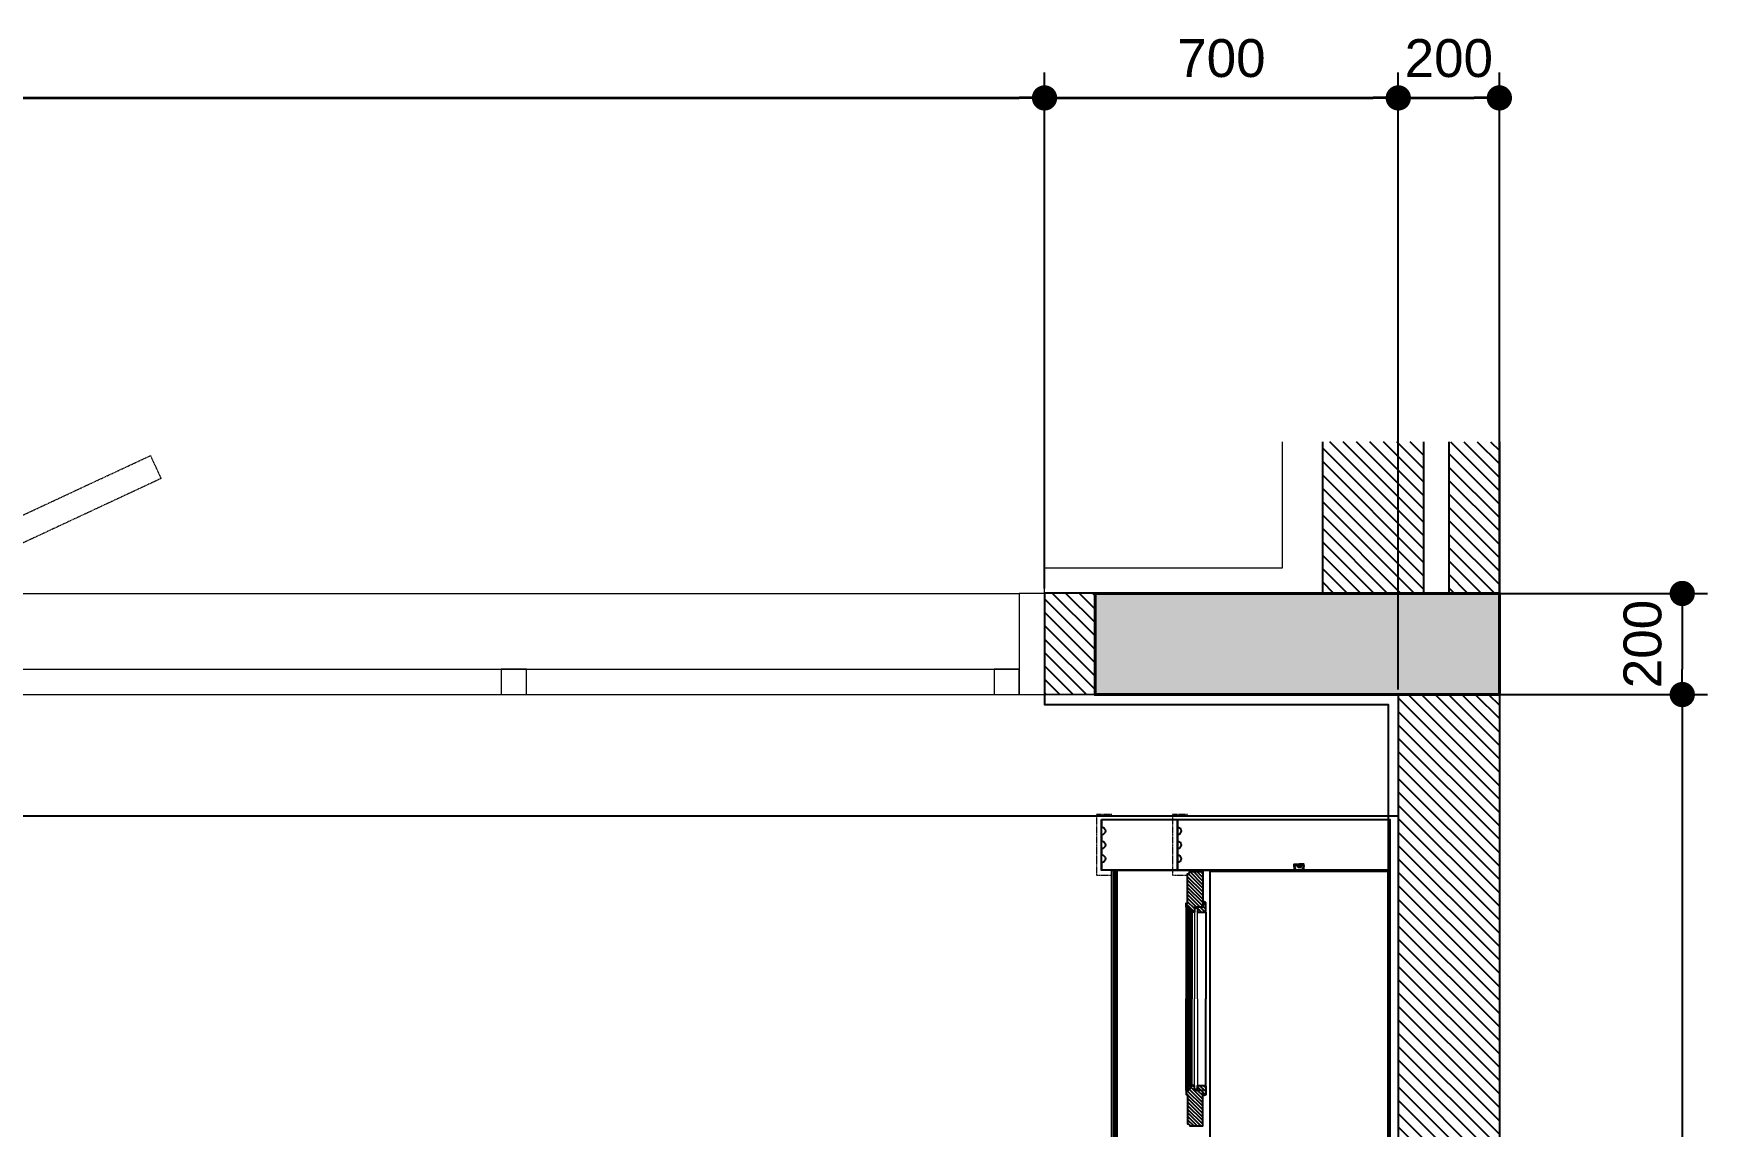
# Model space of a CAD drawing. Header units: inches. Extents: x 274057 to 444617, y 485849 to 635630.
# Drawn here: x 366053 to 369366, y 536335 to 538497 of the extents above; entities that cross this region are included whole.
import ezdxf

# ---------------------------------------------------------------- set-up
doc = ezdxf.new("R2010")
doc.units = ezdxf.units.IN
doc.header["$MEASUREMENT"] = 0
for name, pattern in [('DASHED2', [0.375, 0.25, -0.125]), ('HIDDEN', [0.375, 0.25, -0.125]), ('xref 1st floor_$0$HIDDEN', [0.375, 0.25, -0.125])]:
    doc.linetypes.add(name, pattern=pattern)
for name, color, linetype in [('CQ Grg Gypsum', 41, 'Continuous'), ('CQ Plaster', 1, 'Continuous'), ('CQ Wall plan', 3, 'Continuous'), ('CQ Wood Section', 60, 'Continuous'), ('ID-wall paper', 8, 'Continuous'), ('Layer7', 8, 'Continuous'), ('LIGHT', 4, 'Continuous'), ('WALLS LINE', 5, 'DASHED2'), ('WOOD 02', 32, 'Continuous'), ('Wood SECT', 1, 'Continuous'), ('xref 1st floor$0$CQ Wall hatch_CHB', 8, 'Continuous')]:
    doc.layers.add(name, color=color, linetype=linetype)
for name, color, linetype, lineweight in [('CQ plan and elev dimension', 252, 'Continuous', 35), ('Glass', 4, 'Continuous', 0), ('WOOD-HID', 8, 'HIDDEN', 18), ('xref 1st floor_$0$A-FLOR-HIDN', 252, 'xref 1st floor_$0$HIDDEN', 0), ('xref 1st floor_$0$A-GLAZ', 134, 'Continuous', 18), ('xref 1st floor_$0$A-WALL-TILE', 8, 'Continuous', 9), ('xref 1st floor_$0$XREF-V2-FF_COLS$0$A-COLS', 5, 'Continuous', 40), ('xref 1st floor_$0$XREF-V2-FF_COLS$0$A-COLS-PATT', 252, 'Continuous', 20)]:
    doc.layers.add(name, color=color, linetype=linetype, lineweight=lineweight)
doc.styles.get("Standard").update_dxf_attribs({"font": 'arial.ttf'})
doc.dimstyles.new('CQ 50', dxfattribs={"dimscale": 0.5, "dimtxt": 150, "dimasz": 100, "dimexe": 100, "dimexo": 20, "dimgap": 80, "dimtad": 1, "dimdec": 0, "dimzin": 0, "dimdsep": 46, "dimtxsty": 'Standard', "dimblk": 'DOT', "dimcen": 100, "dimclrd": 250, "dimclre": 250, "dimclrt": 3, "dimadec": 0, "dimazin": 0, "dimtfac": 1, "dimtdec": 0, "dimtofl": 0, "dimtmove": 0, "dimatfit": 3, "dimfxl": 3, "dimtolj": 1, "dimtzin": 0, "dimlwd": -1, "dimarcsym": 0})
pattern_1 = [(45, (20118.3853, -75328.2434), (-3.535533906, 3.535533906), [])]
pattern_2 = [(45, (20104.3854, -75328.2434), (-3.535533906, 3.535533906), [])]

# ---------------------------------------------------------------- blocks, each defined once
blk = doc.blocks.new('ff-15 wall plan')
at = {"layer": 'xref 1st floor$0$CQ Wall hatch_CHB'}
h = blk.add_hatch(dxfattribs=at)
h.set_pattern_fill('ANSI31', color=8, scale=150, angle=90)
h.paths.add_polyline_path([(485652.7, 550398.7), (485552.7, 550398.7), (485552.7, 550098.7), (485652.7, 550098.7)])
h.paths.add_polyline_path([(485502.7, 550398.7), (485302.7, 550398.7), (485302.7, 550098.7), (485502.7, 550098.7)])
h = blk.add_hatch(dxfattribs=at)
h.set_pattern_fill('ANSI31', color=8, scale=150, angle=90)
h.paths.add_polyline_path([(484752.7, 550098.7), (484852.7, 550098.7), (484852.7, 549898.7), (484752.7, 549899.1)])
h = blk.add_hatch(dxfattribs=at)
h.set_pattern_fill('ANSI31', color=8, scale=150, angle=90)
h.paths.add_polyline_path([(484777.7, 543135.7), (485452.7, 543135.7), (485452.7, 542468.7), (485652.7, 542468.7), (485652.7, 549898.7), (485452.7, 549898.7), (485452.7, 543336), (484456.7, 543336), (484456.7, 542268.7), (484852.7, 542268.7), (484852.7, 542468.7), (484777.7, 542468.7)])
at = {"layer": 'xref 1st floor_$0$XREF-V2-FF_COLS$0$A-COLS-PATT'}
blk.add_hatch(color=256, dxfattribs=at).paths.add_polyline_path([(484852.7, 550098.7), (484852.7, 549898.7), (485652.7, 549898.7), (485652.7, 550098.7)])
at = {"layer": 'CQ Plaster', "elevation": 0}
blk.add_lwpolyline([(484752.7, 549899.1), (484752.7, 549879.1), (485432.7, 549879.1), (485432.7, 543356), (484436.7, 543356), (484436.7, 542248.7), (485652.7, 542248.7)], dxfattribs=at)
at = {"layer": 'CQ Wall plan'}
for p, q in [((485302.7, 550398.7), (485302.7, 550098.7)), ((485502.7, 550398.7), (485502.7, 550098.7)), ((485552.7, 550398.7), (485552.7, 550098.7)), ((485652.7, 550398.7), (485652.7, 550098.7)), ((485452.7, 549898.7), (485452.7, 543336, 0)), ((485652.7, 549898.7), (485652.7, 542468.7))]:
    blk.add_line(p, q, dxfattribs=at)
at = {"layer": 'CQ Wall plan', "elevation": 0}
blk.add_lwpolyline([(484852.7, 550099.1), (484752.7, 550099.1), (484752.7, 549899.1), (484852.7, 549898.7)], close=True, dxfattribs=at)
at = {"layer": 'xref 1st floor_$0$A-FLOR-HIDN', "ltscale": 0.5, "elevation": 0}
blk.add_lwpolyline([(482983.4, 550371.3), (483004.5, 550326), (482098.2, 549903.4), (482077.1, 549948.7)], close=True, dxfattribs=at)
at = {"layer": 'xref 1st floor_$0$A-GLAZ'}
for p, q in [((479702.7, 550098.7, 0), (484702.7, 550098.7, 0)), ((479702.7, 549948.7, 0), (484702.7, 549948.7, 0)), ((479702.7, 549898.7, 0), (484652.7, 549898.7, 0))]:
    blk.add_line(p, q, dxfattribs=at)
at = {"layer": 'xref 1st floor_$0$A-GLAZ', "elevation": 0}
for points in [[(484702.7, 549898.7), (484752.7, 549898.7), (484752.7, 550098.7), (484702.7, 550098.7)], [(484652.7, 549898.7), (484702.7, 549898.7), (484702.7, 549948.7), (484652.7, 549948.7)]]:
    blk.add_lwpolyline(points, close=True, dxfattribs=at)
at = {"layer": 'xref 1st floor_$0$A-GLAZ'}
blk.add_lwpolyline([(483677.7, 549898.7), (483727.7, 549898.7), (483727.7, 549948.7), (483677.7, 549948.7)], close=True, dxfattribs=at)
at = {"layer": 'xref 1st floor_$0$A-WALL-TILE'}
for p, q in [((485222.7, 550398.7), (485222.7, 550148.7)), ((485222.7, 550148.7), (484752.7, 550148.7, 0)), ((484752.7, 550098.7, 0), (484752.7, 550148.7, 0))]:
    blk.add_line(p, q, dxfattribs=at)
at = {"layer": 'xref 1st floor_$0$XREF-V2-FF_COLS$0$A-COLS', "elevation": 0}
blk.add_lwpolyline([(484852.7, 550098.7), (484852.7, 549898.7), (485652.7, 549898.7), (485652.7, 550098.7)], close=True, dxfattribs=at)
blk.add_lwpolyline([(484852.7, 550098.7), (484852.7, 549898.7), (485652.7, 549898.7), (485652.7, 550098.7)], close=True, dxfattribs=at)
blk = doc.blocks.new('_Dot')
at = {"color": 0, "linetype": 'ByBlock', "lineweight": -2}
blk.add_line((-0.5, 0), (-1, 0), dxfattribs=at)
at = {"color": 0, "linetype": 'ByBlock', "const_width": 0.5}
blk.add_lwpolyline([(-0.25, 0, 1), (0.25, 0, 1)], format="xyb", close=True, dxfattribs=at)
blk = doc.blocks.new('*D774')
at = {"layer": 'CQ plan and elev dimension', "color": 250, "lineweight": -2, "transparency": 16777216}
for p, q in [((362953.9, 537449.2), (362953.9, 538419.5)), ((368053.9, 537399.2), (368053.9, 538419.5))]:
    blk.add_line(p, q, dxfattribs=at)
at = {"layer": 'CQ plan and elev dimension', "color": 250, "transparency": 16777216}
blk.add_line((363003.9, 538369.5), (368003.9, 538369.5), dxfattribs=at)
at = {"layer": 'Defpoints', "color": 0, "transparency": 16777216}
for p in [(368053.9, 538369.5), (362953.9, 537439.2), (368053.9, 537389.2)]:
    blk.add_point(p, dxfattribs=at)
at = {"layer": 'CQ plan and elev dimension', "color": 250, "transparency": 16777216, "xscale": 50, "yscale": 50, "zscale": 50, "rotation": 180}
blk.add_blockref('_Dot', (362953.9, 538369.5), dxfattribs=at)
at = {"layer": 'CQ plan and elev dimension', "color": 250, "transparency": 16777216, "xscale": 50, "yscale": 50, "zscale": 50}
blk.add_blockref('_Dot', (368053.9, 538369.5), dxfattribs=at)
at = {"layer": 'CQ plan and elev dimension', "color": 3, "transparency": 16777216, "insert": (365503.9, 538447.8), "char_height": 75, "attachment_point": 5}
blk.add_mtext('\\A1;5100', dxfattribs=at)
blk = doc.blocks.new('*D775')
at = {"layer": 'CQ plan and elev dimension', "color": 250, "lineweight": -2, "transparency": 16777216}
for p, q in [((368053.9, 537399.2), (368053.9, 538419.5)), ((368753.9, 537199.2), (368753.9, 538419.5))]:
    blk.add_line(p, q, dxfattribs=at)
at = {"layer": 'CQ plan and elev dimension', "color": 250, "transparency": 16777216}
blk.add_line((368103.9, 538369.5), (368703.9, 538369.5), dxfattribs=at)
at = {"layer": 'Defpoints', "color": 0, "transparency": 16777216}
for p in [(368753.9, 538369.5), (368053.9, 537389.2), (368753.9, 537189.2)]:
    blk.add_point(p, dxfattribs=at)
at = {"layer": 'CQ plan and elev dimension', "color": 250, "transparency": 16777216, "xscale": 50, "yscale": 50, "zscale": 50, "rotation": 180}
blk.add_blockref('_Dot', (368053.9, 538369.5), dxfattribs=at)
at = {"layer": 'CQ plan and elev dimension', "color": 250, "transparency": 16777216, "xscale": 50, "yscale": 50, "zscale": 50}
blk.add_blockref('_Dot', (368753.9, 538369.5), dxfattribs=at)
at = {"layer": 'CQ plan and elev dimension', "color": 3, "transparency": 16777216, "insert": (368403.9, 538447.8), "char_height": 75, "attachment_point": 5}
blk.add_mtext('\\A1;700', dxfattribs=at)
blk = doc.blocks.new('*D776')
at = {"layer": 'CQ plan and elev dimension', "color": 250, "lineweight": -2, "transparency": 16777216}
for p, q in [((368753.9, 537199.2), (368753.9, 538419.5)), ((368953.9, 537199.2), (368953.9, 538419.5))]:
    blk.add_line(p, q, dxfattribs=at)
at = {"layer": 'CQ plan and elev dimension', "color": 250, "transparency": 16777216}
blk.add_line((368803.9, 538369.5), (368903.9, 538369.5), dxfattribs=at)
at = {"layer": 'Defpoints', "color": 0, "transparency": 16777216}
for p in [(368953.9, 538369.5), (368753.9, 537189.2), (368953.9, 537189.2)]:
    blk.add_point(p, dxfattribs=at)
at = {"layer": 'CQ plan and elev dimension', "color": 250, "transparency": 16777216, "xscale": 50, "yscale": 50, "zscale": 50, "rotation": 180}
blk.add_blockref('_Dot', (368753.9, 538369.5), dxfattribs=at)
at = {"layer": 'CQ plan and elev dimension', "color": 250, "transparency": 16777216, "xscale": 50, "yscale": 50, "zscale": 50}
blk.add_blockref('_Dot', (368953.9, 538369.5), dxfattribs=at)
at = {"layer": 'CQ plan and elev dimension', "color": 3, "transparency": 16777216, "insert": (368853.9, 538447.8), "char_height": 75, "attachment_point": 5}
blk.add_mtext('\\A1;200', dxfattribs=at)
blk = doc.blocks.new('*D785')
at = {"layer": 'CQ Wood Section', "color": 250, "lineweight": -2, "transparency": 16777216}
for p, q in [((368763.9, 537389.2), (369365.8, 537389.2)), ((368763.9, 537189.2), (369365.8, 537189.2))]:
    blk.add_line(p, q, dxfattribs=at)
at = {"layer": 'CQ Wood Section', "color": 250, "transparency": 16777216}
blk.add_line((369315.8, 537339.2), (369315.8, 537239.2), dxfattribs=at)
at = {"layer": 'Defpoints', "color": 0, "transparency": 16777216}
for p in [(368753.9, 537389.2), (368753.9, 537189.2), (369315.8, 537189.2)]:
    blk.add_point(p, dxfattribs=at)
at = {"layer": 'CQ Wood Section', "color": 250, "transparency": 16777216, "xscale": 50, "yscale": 50, "zscale": 50}
for p, rotation in [((369315.8, 537389.2), 90), ((369315.8, 537189.2), 270)]:
    blk.add_blockref('_Dot', p, dxfattribs=dict(at, rotation=rotation))
at = {"layer": 'CQ Wood Section', "color": 3, "transparency": 16777216, "insert": (369237.5, 537289.2), "char_height": 75, "attachment_point": 5, "rotation": 90}
blk.add_mtext('\\A1;200', dxfattribs=at)
blk = doc.blocks.new('*D786')
at = {"layer": 'CQ Wood Section', "color": 250, "lineweight": -2, "transparency": 16777216}
for p, q in [((368763.9, 537189.2), (369365.8, 537189.2)), ((368763.9, 530626.5), (369365.8, 530626.5))]:
    blk.add_line(p, q, dxfattribs=at)
at = {"layer": 'CQ Wood Section', "color": 250, "transparency": 16777216}
blk.add_line((369315.8, 537139.2), (369315.8, 530676.5), dxfattribs=at)
at = {"layer": 'Defpoints', "color": 0, "transparency": 16777216}
for p in [(368753.9, 537189.2), (368753.9, 530626.5, 0), (369315.8, 530626.5)]:
    blk.add_point(p, dxfattribs=at)
at = {"layer": 'CQ Wood Section', "color": 250, "transparency": 16777216, "xscale": 50, "yscale": 50, "zscale": 50}
for p, rotation in [((369315.8, 537189.2), 90), ((369315.8, 530626.5), 270)]:
    blk.add_blockref('_Dot', p, dxfattribs=dict(at, rotation=rotation))
at = {"layer": 'CQ Wood Section', "color": 3, "transparency": 16777216, "insert": (369237.5, 533907.9), "char_height": 75, "attachment_point": 5, "rotation": 90}
blk.add_mtext('\\A1;6563', dxfattribs=at)
blk = doc.blocks.new('cabinet 80 framed glass door')
at = {"layer": 'Layer7'}
h = blk.add_hatch(dxfattribs=at)
h.set_pattern_fill('ANSI31', color=256, scale=40)
h.set_pattern_definition(pattern_1)
h.paths.add_polyline_path([(352338.8, 505867.2), (352338.8, 505864.2), (352346.8, 505864.2), (352346.8, 505868.2, 0.414214), (352350.8, 505872.2), (352353.8, 505872.2, -0.414214), (352356.8, 505875.2), (352356.8, 505880.7), (352346.8, 505880.7), (352346.8, 505886.7), (352346.8, 505897.2), (352336.8, 505897.2), (352276.8, 505897.2), (352276.8, 505871.2, -0.397359), (352280.8, 505867.2)])
h = blk.add_hatch(dxfattribs=at)
h.set_pattern_fill('ANSI31', color=256, scale=40)
h.set_pattern_definition(pattern_2)
h.paths.add_polyline_path([(352346.8, 505903.2), (352339.8, 505903.2, 0.414214), (352336.8, 505900.2), (352336.8, 505897.2), (352346.8, 505897.2), (352346.8, 505886.7), (352356.8, 505886.7), (352356.8, 505897.2), (352356.8, 505900.2, 0.414214), (352353.8, 505903.2)])
h = blk.add_hatch(dxfattribs=at)
h.set_pattern_fill('ANSI31', color=256, scale=40)
h.set_pattern_definition(pattern_2)
h.paths.add_polyline_path([(352702.5, 505903.2, 0.414214), (352699.5, 505900.2), (352699.5, 505897.2), (352699.5, 505886.7), (352709.5, 505886.7), (352709.5, 505897.2), (352719.5, 505897.2), (352719.5, 505900.2, 0.414214), (352716.5, 505903.2), (352709.5, 505903.2)])
h = blk.add_hatch(dxfattribs=at)
h.set_pattern_fill('ANSI31', color=256, scale=40)
h.set_pattern_definition(pattern_1)
h.paths.add_polyline_path([(352775.5, 505867.2, -0.397359), (352779.5, 505871.2), (352779.5, 505897.2), (352709.5, 505897.2), (352709.5, 505886.7), (352709.5, 505880.7), (352699.5, 505880.7), (352699.5, 505875.2, -0.414214), (352702.5, 505872.2), (352705.5, 505872.2, 0.414214), (352709.5, 505868.2), (352709.5, 505864.2), (352717.5, 505864.2), (352717.5, 505867.2)])
at = {"color": 8, "elevation": 0.1}
for points in [[(352356.8, 505903), (352528.1, 505903)], [(352699.5, 505903), (352528.1, 505903)], [(352346.8, 505868.2), (352528.1, 505868.2)], [(352346.8, 505864.2), (352528.1, 505864.2)], [(352353.8, 505872.2), (352528.1, 505872.2)], [(352356.8, 505875.2), (352528.1, 505875.2)], [(352699.5, 505875.2), (352528.1, 505875.2)], [(352702.5, 505872.2), (352528.1, 505872.2)], [(352709.5, 505868.2), (352528.1, 505868.2)], [(352709.5, 505864.2), (352528.1, 505864.2)]]:
    blk.add_lwpolyline(points, dxfattribs=at)
at = {"layer": 'Glass', "color": 4, "elevation": 0.1}
for points in [[(352528.1, 505886.7), (352349.4, 505886.7), (352349.4, 505880.7), (352528.1, 505880.7)], [(352528.1, 505886.7), (352706.8, 505886.7), (352706.8, 505880.7), (352528.1, 505880.7)]]:
    blk.add_lwpolyline(points, dxfattribs=at)
at = {"layer": 'Wood SECT', "elevation": 0.1}
for points in [[(352356.8, 505880.7), (352356.8, 505875.2, 0.414214), (352353.8, 505872.2), (352350.8, 505872.2, -0.414214), (352346.8, 505868.2), (352346.8, 505864.2), (352338.8, 505864.2), (352338.8, 505867.2), (352280.8, 505867.2, 0.397359), (352276.8, 505871.2), (352276.8, 505897.2), (352346.8, 505897.2), (352346.8, 505886.7), (352346.8, 505886.7), (352346.8, 505880.7)], [(352699.5, 505880.7), (352699.5, 505875.2, -0.414214), (352702.5, 505872.2), (352705.5, 505872.2, 0.414214), (352709.5, 505868.2), (352709.5, 505864.2), (352717.5, 505864.2), (352717.5, 505867.2), (352775.5, 505867.2, -0.397359), (352779.5, 505871.2), (352779.5, 505897.2), (352709.5, 505897.2), (352709.5, 505886.7), (352709.5, 505886.7), (352709.5, 505880.7)]]:
    blk.add_lwpolyline(points, format="xyb", close=True, dxfattribs=at)
for points in [[(352346.8, 505886.7), (352356.8, 505886.7), (352356.8, 505897.2), (352356.8, 505900.2, 0.414214), (352353.8, 505903.2), (352346.8, 505903.2), (352339.8, 505903.2, 0.414214), (352336.8, 505900.2), (352336.8, 505897.2), (352346.8, 505897.2), (352346.8, 505886.7), (352356.8, 505886.7)], [(352709.5, 505886.7), (352699.5, 505886.7), (352699.5, 505897.2), (352699.5, 505900.2, -0.414214), (352702.5, 505903.2), (352709.5, 505903.2), (352716.5, 505903.2, -0.414214), (352719.5, 505900.2), (352719.5, 505897.2), (352709.5, 505897.2), (352709.5, 505886.7), (352699.5, 505886.7)]]:
    blk.add_lwpolyline(points, format="xyb", dxfattribs=at)
blk = doc.blocks.new('Hera-LED-IN Stick FR')
at = {"layer": 'LIGHT'}
for points in [[(279110.6, -180998.9), (279110.6, -180998), (279110.4, -180998), (279110.4, -180997), (279110.6, -180997), (279110.6, -180994.5, -0.409431), (279111.3, -180993.8), (279120.3, -180993.8)], [(279111.8, -180997.5), (279111.8, -180995.8), (279111.4, -180995.8), (279111.4, -180995.4, -0.418441), (279111.8, -180995), (279116, -180994.9), (279116, -180996.1, 1), (279116.7, -180996.1), (279116.7, -180994.9), (279120.3, -180994.9)], [(279129.9, -180998.9), (279129.9, -180998), (279130.1, -180998), (279130.1, -180997), (279129.9, -180997), (279129.9, -180994.5, 0.409431), (279129.2, -180993.8), (279120.3, -180993.8)], [(279128.8, -180997.5), (279128.8, -180995.8), (279129.1, -180995.8), (279129.1, -180995.4, 0.418441), (279128.7, -180995), (279124.6, -180994.9), (279124.6, -180996.1, -1), (279123.8, -180996.1), (279123.8, -180994.9), (279120.3, -180994.9)], [(279110.5, -181005.7), (279110.5, -180999.9, -0.315372), (279112.3, -180997.3), (279116.6, -180997.3), (279116.6, -180999.6, 0.430061), (279117.2, -181000.2), (279121.7, -181000.2, 1), (279121.7, -180998.7), (279119.1, -180998.7, -0.431722), (279118.6, -180998.2), (279118.6, -180997.3), (279128, -180997.3), (279128.3, -180997.3, -0.315372), (279130.1, -180999.9), (279130.1, -181005.7)]]:
    blk.add_lwpolyline(points, format="xyb", dxfattribs=at)
blk.add_lwpolyline([(279111.9, -181006.8), (279128.7, -181006.8), (279132.3, -181006.5), (279132.3, -181005.7), (279108.3, -181005.7), (279108.3, -181006.5), (279111.9, -181006.8)], close=True, dxfattribs=at)
for centre in [(279112.7, -181002.6), (279127.8, -181002.6)]:
    blk.add_circle(centre, 0.999, dxfattribs=at)
blk = doc.blocks.new('FF-15 Cabinet plan A rev')
at = {"layer": 'WOOD 02'}
for p, q in [((388365.6, 536842, 0), (388365.6, 535827.6, 0)), ((388368.6, 536842, 0), (388368.6, 535827.6, 0)), ((388371.6, 536842, 0), (388371.6, 535827.6, 0))]:
    blk.add_line(p, q, dxfattribs=at)
at = {"layer": 'WOOD 02', "elevation": 0}
for points in [[(388341.6, 536942), (388491.6, 536942), (388491.6, 536842), (388341.6, 536842)], [(388491.6, 536942), (388911.6, 536942), (388911.6, 536842), (388491.6, 536842)], [(388911.6, 536842), (388911.6, 535827.6), (388361.6, 535827.6), (388361.6, 536842)], [(388908.6, 536839), (388555.8, 536839), (388555.8, 535830.6), (388908.6, 535830.6)]]:
    blk.add_lwpolyline(points, close=True, dxfattribs=at)
at = {"layer": 'Wood SECT', "elevation": 0}
for points in [[(388341.6, 536942), (388341.6, 536927, -1), (388341.6, 536912), (388341.6, 536899.5, -1), (388341.6, 536884.5), (388341.6, 536872, -1), (388341.6, 536857), (388341.6, 536842)], [(388491.6, 536942), (388491.6, 536927, -1), (388491.6, 536912), (388491.6, 536899.5, -1), (388491.6, 536884.5), (388491.6, 536872, -1), (388491.6, 536857), (388491.6, 536842)]]:
    blk.add_lwpolyline(points, format="xyb", dxfattribs=at)
at = {"layer": 'WOOD-HID', "elevation": 0}
for points in [[(388361.6, 536952), (388331.6, 536952), (388331.6, 536832), (388361.6, 536832)], [(388511.6, 536952), (388481.6, 536952), (388481.6, 536832), (388511.6, 536832)]]:
    blk.add_lwpolyline(points, dxfattribs=at)
at = {"layer": 'CQ Grg Gypsum', "rotation": 270}
blk.add_blockref('cabinet 80 framed glass door', (-117355.4, 889115.8, -0.1), dxfattribs=at)
at = {"layer": 'WALLS LINE', "color": 1, "xscale": -1}
blk.add_blockref('Hera-LED-IN Stick FR', (667852.5, 717847.7, 0), dxfattribs=at)

msp = doc.modelspace()

# ---------------------------------------------------------------- linework, layer by layer
at = {"layer": 'CQ Grg Gypsum'}
msp.add_line((362253.9, 536949.5, 0), (368753.9, 536949.5, 0), dxfattribs=at)

# ---------------------------------------------------------------- block references
msp.add_blockref('FF-15 Cabinet plan A rev', (-20174.7, -0.1, 0), dxfattribs=at)
at = {"layer": 'ID-wall paper'}
msp.add_blockref('ff-15 wall plan', (-116698.8, -12709.4, 0), dxfattribs=at)

# ---------------------------------------------------------------- dimensions: what is measured, and where the dimension line sits
at = {"layer": 'CQ plan and elev dimension'}
for base, p1, p2, picture, middle in [((368053.9, 538369.5, 0), (362953.9, 537439.2, 0), (368053.9, 537389.2, 0), '*D774', (365503.9, 538447.8, 0)), ((368753.9, 538369.5), (368053.9, 537389.2), (368753.9, 537189.2), '*D775', (368403.9, 538447.8))]:
    dim = msp.add_linear_dim(base=base, p1=p1, p2=p2, dimstyle='CQ 50', override={"dimtmove": 1}, dxfattribs=at)
    dim.commit()
    dim.dimension.update_dxf_attribs({"geometry": picture, "text_midpoint": middle})
dim = msp.add_linear_dim(base=(368953.9, 538369.5, 0), p1=(368753.9, 537189.2, 0), p2=(368953.9, 537189.2, 0), dimstyle='CQ 50', override={"dimtmove": 1}, dxfattribs=at)
dim.commit()
dim.dimension.update_dxf_attribs({"geometry": '*D776', "text_midpoint": (368853.9, 538369.5, 0), "dimtype": 160})
at = {"layer": 'CQ Wood Section'}
dim = msp.add_linear_dim(base=(369315.8, 537189.2), p1=(368753.9, 537389.2), p2=(368753.9, 537189.2), angle=90, dimstyle='CQ 50', override={"dimtmove": 1}, dxfattribs=at)
dim.commit()
dim.dimension.update_dxf_attribs({"geometry": '*D785', "text_midpoint": (369315.8, 537289.2), "dimtype": 160})
dim = msp.add_linear_dim(base=(369315.8, 530626.5), p1=(368753.9, 537189.2), p2=(368753.9, 530626.5, 0), angle=90, dimstyle='CQ 50', override={"dimtmove": 1}, dxfattribs=at)
dim.commit()
dim.dimension.update_dxf_attribs({"geometry": '*D786', "text_midpoint": (369237.5, 533907.9)})

doc.saveas('drawing.dxf')
